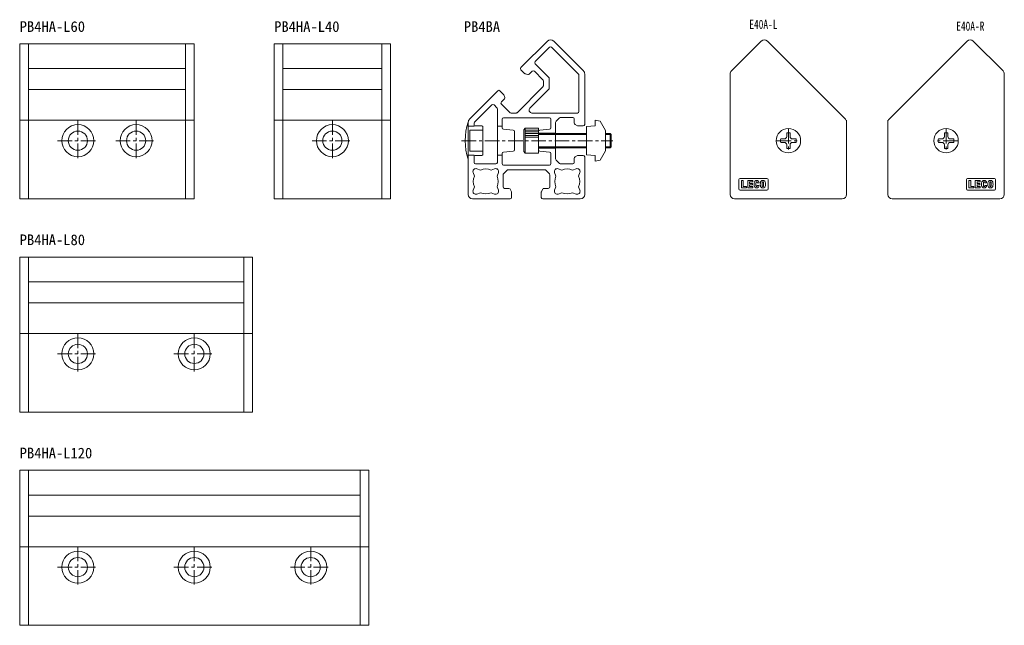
# Model space of a CAD drawing. Units: millimetres on the paper. Extents: x -587 to -248, y -414 to -206.
import ezdxf
from ezdxf.enums import TextEntityAlignment as Align

# ---------------------------------------------------------------- set-up
doc = ezdxf.new("R2010")
doc.units = ezdxf.units.MM
doc.linetypes.add('CHAIN1', pattern=[8, 5, -1, 1, -1])
for name, color, linetype, lineweight in [('0-0', 7, 'Continuous', 18), ('0-1', 4, 'CHAIN1', 9), ('0-8', 7, 'Continuous', 20)]:
    doc.layers.add(name, color=color, linetype=linetype, lineweight=lineweight)
doc.layers.add('0-E', color=7, linetype='Continuous')
doc.styles.add('ＭＳ ゴシック', font='')
doc.styles.get('ＭＳ ゴシック').set_extended_font_data('MS Gothic')

msp = doc.modelspace()

# ---------------------------------------------------------------- linework, layer by layer
at = {"layer": '0-0', "lineweight": 20}
for p, q in [((-405.418, -212.976), (-414.539, -222.097)), ((-393.081, -223.191), (-403.296, -212.976)), ((-409.66, -220.047), (-404.71, -215.097)), ((-404.003, -215.097), (-394.788, -224.313)), ((-413.279, -224.064), (-414.539, -222.804)), ((-411.704, -224.354), (-410.65, -223.299)), ((-409.943, -223.299), (-406.978, -226.264)), ((-404.978, -225.436), (-409.66, -220.754)), ((-412.216, -224.474), (-413.084, -224.185)), ((-406.832, -226.618), (-406.832, -228.325)), ((-404.832, -229.153), (-404.832, -225.789)), ((-394.641, -224.666), (-394.641, -237.199)), ((-392.641, -224.252), (-392.641, -241.599)), ((-432.202, -239.76), (-422.459, -230.017)), ((-420.492, -231.277), (-421.752, -230.017)), ((-406.978, -228.678), (-415.878, -237.578)), ((-411.464, -235.992), (-404.978, -229.507)), ((-420.202, -232.852), (-421.257, -233.906)), ((-420.082, -232.34), (-420.371, -231.472)), ((-430.495, -240.881), (-424.509, -234.896)), ((-423.802, -234.896), (-422.788, -235.911)), ((-422.641, -236.264), (-422.641, -254.699)), ((-418.292, -237.578), (-421.257, -234.613)), ((-421.041, -239.799), (-421.041, -242.744)), ((-404.741, -239.299), (-420.541, -239.299)), ((-416.231, -237.724), (-417.938, -237.724)), ((-395.141, -237.699), (-410.756, -237.699)), ((-404.241, -242.744), (-404.241, -239.799)), ((-402.495, -240.553), (-401.288, -239.346)), ((-400.934, -239.199), (-396.741, -239.199)), ((-396.241, -239.699), (-396.241, -241.19)), ((-432.641, -240.821), (-432.641, -265.699)), ((-432.641, -242.199), (-430.641, -242.199)), ((-430.641, -242.199), (-430.641, -241.235)), ((-422.641, -242.199), (-421.041, -242.199)), ((-420.588, -243.241), (-417.195, -243.557)), ((-413.541, -243.449), (-413.041, -242.949)), ((-413.541, -243.449), (-413.541, -250.949)), ((-413.041, -243.556), (-408.541, -243.556)), ((-408.541, -251.449), (-408.541, -242.949)), ((-408.088, -243.557), (-404.695, -243.241)), ((-402.641, -253.492), (-402.641, -240.906)), ((-395.965, -241.637), (-395.147, -242.046)), ((-394.923, -242.099), (-393.141, -242.099)), ((-416.741, -244.055), (-416.741, -250.344)), ((-413.041, -244.164), (-408.541, -244.164)), ((-413.041, -244.771), (-408.541, -244.771)), ((-413.041, -245.378), (-408.541, -245.378)), ((-413.041, -245.985), (-408.541, -245.985)), ((-408.541, -244.649), (-402.641, -244.649)), ((-392.041, -244.699), (-408.541, -244.699)), ((-383.891, -244.699), (-385.441, -244.699)), ((-383.541, -245.049), (-383.891, -244.699)), ((-383.541, -245.049), (-383.541, -249.349)), ((-392.041, -249.699), (-408.541, -249.699)), ((-408.541, -249.749), (-402.641, -249.749)), ((-383.891, -249.699), (-385.441, -249.699)), ((-383.891, -249.699), (-383.541, -249.349)), ((-432.641, -252.199), (-430.641, -252.199)), ((-430.641, -254.699), (-430.641, -252.199)), ((-422.641, -252.199), (-421.041, -252.199)), ((-421.041, -251.655), (-421.041, -255.099)), ((-417.195, -250.841), (-420.588, -251.157)), ((-413.041, -251.449), (-413.541, -250.949)), ((-413.041, -251.449), (-408.541, -251.449)), ((-404.695, -251.157), (-408.088, -250.841)), ((-404.241, -255.099), (-404.241, -251.655)), ((-396.241, -253.208), (-396.241, -254.699)), ((-395.147, -252.352), (-395.965, -252.761)), ((-394.923, -252.299), (-393.141, -252.299)), ((-392.641, -252.799), (-392.641, -265.699)), ((-423.141, -255.199), (-430.141, -255.199)), ((-428.469, -257.307), (-429.699, -256.86)), ((-423.583, -256.86), (-424.813, -257.307)), ((-420.541, -255.599), (-404.741, -255.599)), ((-401.288, -255.053), (-402.495, -253.846)), ((-401.699, -256.86), (-400.469, -257.307)), ((-396.741, -255.199), (-400.934, -255.199)), ((-396.813, -257.307), (-395.583, -256.86)), ((-430.981, -258.141), (-430.533, -259.371)), ((-422.749, -259.371), (-422.301, -258.141)), ((-420.641, -263.099), (-420.641, -258.906)), ((-420.495, -258.553), (-419.288, -257.346)), ((-418.934, -257.199), (-406.348, -257.199)), ((-405.995, -257.346), (-404.788, -258.553)), ((-404.641, -258.906), (-404.641, -263.099)), ((-402.981, -258.141), (-402.533, -259.371)), ((-394.301, -258.141), (-394.749, -259.371)), ((-430.533, -263.027), (-430.981, -264.257)), ((-422.301, -264.257), (-422.749, -263.027)), ((-418.65, -263.599), (-420.141, -263.599)), ((-417.741, -264.799), (-418.341, -263.599)), ((-407.488, -264.694), (-407.079, -263.876)), ((-406.632, -263.599), (-405.141, -263.599)), ((-402.981, -264.257), (-402.533, -263.027)), ((-394.749, -263.027), (-394.301, -264.257)), ((-431.141, -267.199), (-418.241, -267.199)), ((-429.699, -265.539), (-428.469, -265.091)), ((-424.813, -265.091), (-423.583, -265.539)), ((-417.741, -266.699), (-417.741, -264.917)), ((-407.541, -264.917), (-407.541, -266.699)), ((-407.041, -267.199), (-394.141, -267.199)), ((-400.469, -265.091), (-401.699, -265.539)), ((-395.583, -265.539), (-396.813, -265.091))]:
    msp.add_line(p, q, dxfattribs=at)
at = {"layer": '0-0'}
for p, q in [((-331.98, -212.976), (-342.196, -223.191)), ((-303.075, -239.76), (-329.859, -212.976)), ((-261.228, -212.976), (-288.012, -239.76)), ((-248.891, -223.191), (-259.107, -212.976)), ((-583.788, -267.199), (-583.788, -213.915)), ((-529.788, -267.199), (-529.788, -213.915)), ((-459.342, -213.915), (-499.342, -213.915)), ((-499.342, -213.915), (-499.342, -267.199)), ((-496.342, -213.915), (-496.342, -267.199)), ((-462.342, -267.199), (-462.342, -213.915)), ((-529.788, -222.451), (-583.788, -222.451)), ((-462.342, -222.451), (-496.342, -222.451)), ((-342.635, -224.252), (-342.635, -265.699)), ((-248.452, -265.699), (-248.452, -224.252)), ((-529.788, -229.663), (-583.788, -229.663)), ((-462.342, -229.663), (-496.342, -229.663)), ((-526.788, -240.199), (-586.788, -240.199)), ((-459.342, -240.199), (-499.342, -240.199)), ((-389.041, -240.199), (-389.041, -242.112)), ((-387.276, -240.521), (-389.041, -240.199)), ((-302.635, -265.699), (-302.635, -240.199)), ((-288.452, -240.199), (-288.452, -265.699)), ((-389.041, -242.112), (-392.041, -242.374)), ((-392.041, -242.374), (-392.041, -252.024)), ((-385.441, -243.699), (-387.276, -240.521)), ((-385.441, -250.699), (-385.441, -243.699)), ((-325.28, -246.614), (-324.087, -246.614)), ((-323.221, -245.747), (-323.221, -244.554)), ((-322.05, -244.554), (-322.05, -245.747)), ((-319.99, -246.614), (-321.183, -246.614)), ((-271.097, -246.614), (-269.904, -246.614)), ((-269.037, -245.747), (-269.037, -244.554)), ((-267.866, -244.554), (-267.866, -245.747)), ((-267, -246.614), (-265.807, -246.614)), ((-324.087, -247.784), (-325.28, -247.784)), ((-323.221, -249.844), (-323.221, -248.651)), ((-322.05, -248.651), (-322.05, -249.844)), ((-321.183, -247.784), (-319.99, -247.784)), ((-269.904, -247.784), (-271.097, -247.784)), ((-269.037, -248.651), (-269.037, -249.844)), ((-267.866, -249.844), (-267.866, -248.651)), ((-265.807, -247.784), (-267, -247.784)), ((-389.041, -252.287), (-392.041, -252.024)), ((-389.041, -254.199), (-389.041, -252.287)), ((-385.441, -250.699), (-387.276, -253.878)), ((-387.276, -253.878), (-389.041, -254.199)), ((-339.235, -260.199), (-330.035, -260.199)), ((-261.052, -260.199), (-251.852, -260.199)), ((-339.635, -263.799), (-339.635, -260.599)), ((-338.794, -260.938), (-338.183, -260.938)), ((-338.794, -263.388), (-338.794, -260.938)), ((-337.079, -263.388), (-338.794, -263.388)), ((-338.183, -260.938), (-338.183, -262.951)), ((-338.183, -262.951), (-337.079, -262.951)), ((-337.079, -262.951), (-337.079, -263.388)), ((-336.607, -260.938), (-334.892, -260.938)), ((-336.607, -263.388), (-336.607, -260.938)), ((-334.892, -263.388), (-336.607, -263.388)), ((-335.998, -261.375), (-335.998, -261.943)), ((-334.892, -261.375), (-335.998, -261.375)), ((-335.998, -261.943), (-334.997, -261.943)), ((-335.998, -262.353), (-335.998, -262.951)), ((-334.997, -262.353), (-335.998, -262.353)), ((-335.998, -262.951), (-334.892, -262.951)), ((-334.997, -261.943), (-334.997, -262.353)), ((-334.892, -260.938), (-334.892, -261.375)), ((-334.892, -262.951), (-334.892, -263.388)), ((-332.703, -261.67), (-333.327, -261.67)), ((-333.324, -262.552), (-332.687, -262.552)), ((-329.635, -260.599), (-329.635, -263.799)), ((-261.452, -263.799), (-261.452, -260.599)), ((-259.999, -260.938), (-260.61, -260.938)), ((-260.61, -260.938), (-260.61, -263.388)), ((-260.61, -263.388), (-258.895, -263.388)), ((-259.999, -262.951), (-259.999, -260.938)), ((-258.895, -262.951), (-259.999, -262.951)), ((-258.895, -263.388), (-258.895, -262.951)), ((-256.708, -260.938), (-258.423, -260.938)), ((-258.423, -260.938), (-258.423, -263.388)), ((-258.423, -263.388), (-256.708, -263.388)), ((-257.815, -261.375), (-256.708, -261.375)), ((-257.815, -261.943), (-257.815, -261.375)), ((-256.813, -261.943), (-257.815, -261.943)), ((-257.815, -262.353), (-256.813, -262.353)), ((-257.815, -262.951), (-257.815, -262.353)), ((-256.708, -262.951), (-257.815, -262.951)), ((-256.813, -262.353), (-256.813, -261.943)), ((-256.708, -261.375), (-256.708, -260.938)), ((-256.708, -263.388), (-256.708, -262.951)), ((-255.144, -261.67), (-254.519, -261.67)), ((-254.503, -262.552), (-255.141, -262.552)), ((-251.452, -260.599), (-251.452, -263.799)), ((-341.135, -267.199), (-304.135, -267.199)), ((-330.035, -264.199), (-339.235, -264.199)), ((-286.952, -267.199), (-249.952, -267.199)), ((-251.852, -264.199), (-261.052, -264.199)), ((-583.788, -287.199), (-583.788, -340.484)), ((-509.788, -287.199), (-509.788, -340.484)), ((-509.788, -295.735), (-583.788, -295.735)), ((-509.788, -302.948), (-583.788, -302.948)), ((-586.788, -313.484), (-506.788, -313.484)), ((-583.788, -413.768), (-583.788, -360.484)), ((-469.788, -360.484), (-469.788, -413.768)), ((-469.788, -369.019), (-583.788, -369.019)), ((-469.788, -376.232), (-583.788, -376.232)), ((-466.788, -386.768), (-586.788, -386.768))]:
    msp.add_line(p, q, dxfattribs=at)
at = {"layer": '0-0', "color": 4, "linetype": 'CHAIN1', "lineweight": 9}
for p, q in [((-566.788, -240.199), (-566.788, -254.199)), ((-546.788, -240.199), (-546.788, -254.199)), ((-479.342, -240.199), (-479.342, -254.199)), ((-322.635, -243.199), (-322.635, -251.199)), ((-268.452, -243.199), (-268.452, -251.199)), ((-573.788, -247.199), (-559.788, -247.199)), ((-553.788, -247.199), (-539.788, -247.199)), ((-486.342, -247.199), (-472.342, -247.199)), ((-326.635, -247.199), (-318.635, -247.199)), ((-264.452, -247.199), (-272.452, -247.199)), ((-566.788, -313.484), (-566.788, -327.484)), ((-526.788, -313.484), (-526.788, -327.484)), ((-573.788, -320.484), (-559.788, -320.484)), ((-533.788, -320.484), (-519.788, -320.484)), ((-566.788, -386.768), (-566.788, -400.768)), ((-526.788, -386.768), (-526.788, -400.768)), ((-486.788, -386.768), (-486.788, -400.768)), ((-573.788, -393.768), (-559.788, -393.768)), ((-533.788, -393.768), (-519.788, -393.768)), ((-493.788, -393.768), (-479.788, -393.768))]:
    msp.add_line(p, q, dxfattribs=at)
at = {"layer": '0-0', "color": 4, "lineweight": 9}
for p, q in [((-408.541, -245.049), (-392.041, -245.049)), ((-385.441, -245.049), (-383.541, -245.049)), ((-383.891, -249.699), (-383.891, -244.699)), ((-408.541, -249.349), (-392.041, -249.349)), ((-385.441, -249.349), (-383.541, -249.349))]:
    msp.add_line(p, q, dxfattribs=at)
at = {"layer": '0-0'}
for points in [[(-526.788, -213.915), (-586.788, -213.915), (-586.788, -267.199), (-526.788, -267.199)], [(-506.788, -287.199), (-506.788, -340.484), (-586.788, -340.484), (-586.788, -287.199)], [(-466.788, -413.768), (-466.788, -360.484), (-586.788, -360.484), (-586.788, -413.768)]]:
    msp.add_lwpolyline(points, close=True, dxfattribs=at)
msp.add_lwpolyline([(-499.342, -267.199), (-459.342, -267.199), (-459.342, -213.915)], dxfattribs=at)
at = {"layer": '0-0', "lineweight": 20}
msp.add_lwpolyline([(-413.041, -251.449), (-413.041, -242.949), (-408.541, -242.949)], dxfattribs=at)
at = {"layer": '0-0'}
for centre, radius in [((-566.788, -247.199), 5.5), ((-546.788, -247.199), 5.5), ((-479.342, -247.199), 5.5), ((-322.635, -247.199), 4.199), ((-268.452, -247.199), 4.199), ((-566.788, -247.199), 3.3), ((-546.788, -247.199), 3.3), ((-479.342, -247.199), 3.3), ((-566.788, -320.484), 5.5), ((-566.788, -320.484), 3.3), ((-526.788, -320.484), 5.5), ((-526.788, -320.484), 3.3), ((-566.788, -393.768), 5.5), ((-526.788, -393.768), 5.5), ((-486.788, -393.768), 5.5), ((-566.788, -393.768), 3.3), ((-526.788, -393.768), 3.3), ((-486.788, -393.768), 3.3)]:
    msp.add_circle(centre, radius, dxfattribs=at)
at = {"layer": '0-0', "lineweight": 20}
for centre, radius, start, end in [((-404.357, -214.036), 1.5, 45, 135), ((-404.357, -215.451), 0.5, 45, 135), ((-414.186, -222.451), 0.5, 135, 225), ((-410.297, -223.653), 0.5, 45, 135), ((-409.307, -220.4), 0.5, 135, 225), ((-394.141, -224.252), 1.5, 0, 45), ((-412.926, -223.711), 0.5, 225, 251.56505), ((-412.058, -224), 0.5, 251.56505, 315), ((-407.332, -226.618), 0.5, 360, 45), ((-405.332, -225.789), 0.5, 360, 45), ((-395.141, -224.666), 0.5, 0, 45), ((-422.105, -230.37), 0.5, 45.00002, 135), ((-407.332, -228.325), 0.5, 315, 360), ((-405.332, -229.153), 0.5, 315, 360), ((-420.845, -231.631), 0.5, 18.43495, 45), ((-420.556, -232.498), 0.5, 315, 18.43495), ((-424.156, -235.25), 0.5, 45, 135), ((-423.141, -236.264), 0.5, 0, 45), ((-420.903, -234.26), 0.5, 135, 225), ((-410.756, -236.699), 1, 135, 270), ((-431.141, -240.821), 1.5, 135, 180), ((-420.541, -239.799), 0.5, 90, 180), ((-417.938, -237.224), 0.5, 225, 270), ((-416.231, -237.224), 0.5, 270, 315), ((-404.741, -239.799), 0.5, 0, 90), ((-400.934, -239.699), 0.5, 90, 135), ((-396.741, -239.699), 0.5, 0, 90), ((-395.141, -237.199), 0.5, 270, 0), ((-430.141, -241.235), 0.5, 135, 180), ((-420.541, -242.744), 0.5, 180, 264.68545), ((-417.241, -244.055), 0.5, 0, 84.68545), ((-408.041, -244.055), 0.5, 95.31455, 180), ((-404.741, -242.744), 0.5, 275.31455, 0), ((-402.141, -240.906), 0.5, 135, 180), ((-395.741, -241.19), 0.5, 180, 243.43495), ((-394.923, -241.599), 0.5, 243.43495, 270.00002), ((-393.141, -241.599), 0.5, 270.00002, 0), ((-417.241, -250.344), 0.5, 275.31455, 0), ((-408.041, -250.344), 0.5, 180, 264.68545), ((-420.541, -251.655), 0.5, 95.31455, 180), ((-404.741, -251.655), 0.5, 0, 84.68545), ((-402.141, -253.492), 0.5, 180, 225), ((-395.741, -253.208), 0.5, 116.56505, 180), ((-394.923, -252.799), 0.5, 90, 116.56505), ((-393.141, -252.799), 0.5, 0, 90), ((-430.041, -257.799), 1, 69.99988, 200.00012), ((-430.141, -254.699), 0.5, 180, 270), ((-426.641, -261.199), 4.3, 64.84089, 115.15918), ((-423.241, -257.799), 1, 339.99988, 110.00012), ((-423.141, -254.699), 0.5, 270, 0), ((-420.541, -255.099), 0.5, 180, 270), ((-404.741, -255.099), 0.5, 270, 0), ((-402.041, -257.799), 1, 69.99988, 200.00012), ((-400.934, -254.699), 0.5, 225, 270), ((-398.641, -261.199), 4.3, 64.84066, 115.15946), ((-396.741, -254.699), 0.5, 270, 0), ((-395.241, -257.799), 1, 339.99988, 110.00012), ((-426.641, -261.199), 4.3, 154.84062, 205.15926), ((-426.641, -261.199), 4.3, 334.84066, 25.15946), ((-420.141, -258.906), 0.5, 135, 180), ((-418.934, -257.699), 0.5, 90, 135), ((-406.348, -257.699), 0.5, 45, 90), ((-405.141, -258.906), 0.5, 0, 45), ((-398.641, -261.199), 4.3, 154.84089, 205.15918), ((-398.641, -261.199), 4.3, 334.84049, 25.15944), ((-420.141, -263.099), 0.5, 180, 270), ((-406.632, -264.099), 0.5, 90, 153.43495), ((-405.141, -263.099), 0.5, 270, 0), ((-431.141, -265.699), 1.5, 180, 270), ((-430.041, -264.599), 1, 159.99988, 290.00012), ((-426.641, -261.199), 4.3, 244.84049, 295.15944), ((-423.241, -264.599), 1, 249.99988, 20.00012), ((-418.241, -266.699), 0.5, 270, 0), ((-407.041, -264.917), 0.5, 153.43495, 180), ((-407.041, -266.699), 0.5, 180.00002, 270), ((-402.041, -264.599), 1, 159.99988, 290.00012), ((-398.641, -261.199), 4.3, 244.84062, 295.15926), ((-395.241, -264.599), 1, 249.99988, 20.00012), ((-394.141, -265.699), 1.5, 270, 0)]:
    msp.add_arc(centre, radius, start, end, dxfattribs=at)
at = {"layer": '0-0'}
for centre, radius, start, end in [((-330.92, -214.036), 1.5, 45, 135), ((-260.167, -214.036), 1.5, 45, 135), ((-341.135, -224.252), 1.5, 135, 180), ((-249.952, -224.252), 1.5, 0, 45), ((-304.135, -240.821), 1.5, 0, 45), ((-286.952, -240.821), 1.5, 135, 180), ((-322.635, -247.199), 2.709, 167.52573, 192.47428), ((-324.087, -245.747), 0.867, 270, 0), ((-322.635, -247.199), 2.709, 77.52582, 102.47418), ((-321.183, -245.747), 0.867, 180, 270), ((-322.635, -247.199), 2.709, 347.52573, 12.47428), ((-268.452, -247.199), 2.709, 167.52572, 192.47427), ((-269.904, -245.747), 0.867, 270, 0), ((-268.452, -247.199), 2.709, 77.52582, 102.47418), ((-267, -245.747), 0.867, 180, 270), ((-268.452, -247.199), 2.709, 347.52572, 12.47427), ((-324.087, -248.651), 0.867, 0, 90), ((-322.635, -247.199), 2.709, 257.52582, 282.47419), ((-321.183, -248.651), 0.867, 90, 180), ((-269.904, -248.651), 0.867, 0, 90), ((-268.452, -247.199), 2.709, 257.52581, 282.47418), ((-267, -248.651), 0.867, 90, 180), ((-339.235, -260.599), 0.4, 90, 180), ((-330.035, -260.599), 0.4, 0, 90), ((-261.052, -260.599), 0.4, 90, 180), ((-251.852, -260.599), 0.4, 0, 90), ((-339.235, -263.799), 0.4, 180, 270), ((-331.565, -262.163), 2.879, 164.216, 195.784), ((-333.687, -261.605), 0.687, 106.2291, 160.88188), ((-333.687, -262.721), 0.687, 199.11812, 253.7709), ((-333.552, -262.228), 1.323, 75.73071, 104.26929), ((-333.552, -262.098), 1.323, 255.73071, 284.26929), ((-326.481, -262.163), 7.311, 176.78919, 183.21081), ((-332.669, -261.754), 1.112, 164.64474, 180.71922), ((-332.669, -262.572), 1.112, 179.28078, 195.35526), ((-333.552, -261.524), 0.199, 18.78093, 161.21907), ((-333.552, -262.802), 0.199, 198.78093, 341.21907), ((-334.436, -261.754), 1.112, 4.35281, 15.35526), ((-334.436, -262.572), 1.112, 344.64474, 1.00008), ((-333.418, -261.605), 0.687, 19.11812, 73.7709), ((-333.418, -262.721), 0.687, 286.2291, 340.88188), ((-335.54, -262.163), 2.879, 9.86632, 15.784), ((-335.54, -262.163), 2.879, 344.216, 352.22376), ((-329.418, -262.163), 2.879, 164.216, 195.784), ((-331.54, -261.605), 0.687, 106.2291, 160.88188), ((-331.54, -262.721), 0.687, 199.11812, 253.7709), ((-331.405, -262.228), 1.323, 75.73071, 104.26929), ((-331.405, -262.098), 1.323, 255.73071, 284.26929), ((-324.333, -262.163), 7.311, 176.78919, 183.21081), ((-330.522, -261.754), 1.112, 164.64474, 180.71922), ((-330.522, -262.572), 1.112, 179.28078, 195.35526), ((-331.405, -261.524), 0.199, 18.78093, 161.21907), ((-331.405, -262.802), 0.199, 198.78093, 341.21907), ((-332.289, -261.754), 1.112, 359.28078, 15.35526), ((-332.289, -262.572), 1.112, 344.64474, 0.71922), ((-338.477, -262.163), 7.311, 356.78919, 3.21081), ((-331.271, -261.605), 0.687, 19.11812, 73.7709), ((-331.271, -262.721), 0.687, 286.2291, 340.88188), ((-333.392, -262.163), 2.879, 344.216, 15.784), ((-330.035, -263.799), 0.4, 270, 0), ((-261.052, -263.799), 0.4, 180, 270), ((-253.381, -262.163), 2.879, 164.216, 195.784), ((-255.503, -261.605), 0.687, 106.2291, 160.88188), ((-255.503, -262.721), 0.687, 199.11812, 253.7709), ((-255.369, -262.228), 1.323, 75.73071, 104.26929), ((-255.369, -262.098), 1.323, 255.73071, 284.26929), ((-248.297, -262.163), 7.311, 176.78919, 183.21081), ((-254.485, -261.754), 1.112, 164.64474, 180.71922), ((-254.485, -262.572), 1.112, 179.28078, 195.35526), ((-255.369, -261.524), 0.199, 18.78093, 161.21907), ((-255.369, -262.802), 0.199, 198.78093, 341.21907), ((-256.252, -261.754), 1.112, 4.35281, 15.35526), ((-256.252, -262.572), 1.112, 344.64474, 1.00008), ((-255.234, -261.605), 0.687, 19.11812, 73.7709), ((-255.234, -262.721), 0.687, 286.2291, 340.88188), ((-257.356, -262.163), 2.879, 9.86632, 15.784), ((-257.356, -262.163), 2.879, 344.216, 352.22376), ((-251.234, -262.163), 2.879, 164.216, 195.784), ((-253.356, -261.605), 0.687, 106.2291, 160.88188), ((-253.356, -262.721), 0.687, 199.11812, 253.7709), ((-253.221, -262.228), 1.323, 75.73071, 104.26929), ((-253.221, -262.098), 1.323, 255.73071, 284.26929), ((-246.15, -262.163), 7.311, 176.78919, 183.21081), ((-252.338, -261.754), 1.112, 164.64474, 180.71922), ((-252.338, -262.572), 1.112, 179.28078, 195.35526), ((-253.221, -261.524), 0.199, 18.78093, 161.21907), ((-253.221, -262.802), 0.199, 198.78093, 341.21907), ((-254.105, -261.754), 1.112, 359.28078, 15.35526), ((-254.105, -262.572), 1.112, 344.64474, 0.71922), ((-260.293, -262.163), 7.311, 356.78919, 3.21081), ((-253.087, -261.605), 0.687, 19.11812, 73.7709), ((-253.087, -262.721), 0.687, 286.2291, 340.88188), ((-255.209, -262.163), 2.879, 344.216, 15.784), ((-251.852, -263.799), 0.4, 270, 0), ((-341.135, -265.699), 1.5, 180, 270), ((-304.135, -265.699), 1.5, 270, 0), ((-286.952, -265.699), 1.5, 180, 270), ((-249.952, -265.699), 1.5, 270, 0)]:
    msp.add_arc(centre, radius, start, end, dxfattribs=at)
at = {"layer": '0-1'}
msp.add_line((-434.942, -247.199), (-382.929, -247.199), dxfattribs=at)
at = {"layer": '0-8'}
for p, q in [((-432.641, -240.799), (-432.641, -242.099)), ((-432.141, -243.599), (-427.641, -243.599)), ((-432.141, -250.799), (-432.141, -243.599)), ((-427.641, -242.299), (-427.988, -242.099)), ((-427.641, -252.099), (-427.641, -242.299)), ((-432.641, -252.299), (-432.641, -253.599)), ((-432.141, -250.799), (-427.641, -250.799)), ((-427.641, -252.099), (-427.988, -252.299))]:
    msp.add_line(p, q, dxfattribs=at)
for points in [[(-430.641, -242.199), (-430.268, -242.099), (-427.988, -242.099)], [(-430.641, -252.199), (-430.268, -252.299), (-427.988, -252.299)]]:
    msp.add_lwpolyline(points, dxfattribs=at)
msp.add_arc((-413.693, -247.199), 20, 161.33708, 198.66292, dxfattribs=at)

# ---------------------------------------------------------------- texts
at = {"layer": '0-0', "style": 'ＭＳ ゴシック', "width": 0.75}
for s, p in [('E40A-L', (-336.066, -209.717)), ('E40A-R', (-264.963, -210.352))]:
    msp.add_text(s, height=3.152, dxfattribs=at).set_placement(p, align=Align.BOTTOM_LEFT)
at = {"layer": '0-E', "style": 'ＭＳ ゴシック'}
for s, p in [('PB4HA-L60', (-586.788, -210.915)), ('PB4HA-L40', (-499.342, -210.915)), ('PB4BA', (-434.182, -210.915)), ('PB4HA-L80', (-586.788, -284.199)), ('PB4HA-L120', (-586.788, -357.484))]:
    msp.add_text(s, height=3.666, dxfattribs=at).set_placement(p, align=Align.BOTTOM_LEFT)

doc.saveas('drawing.dxf')
